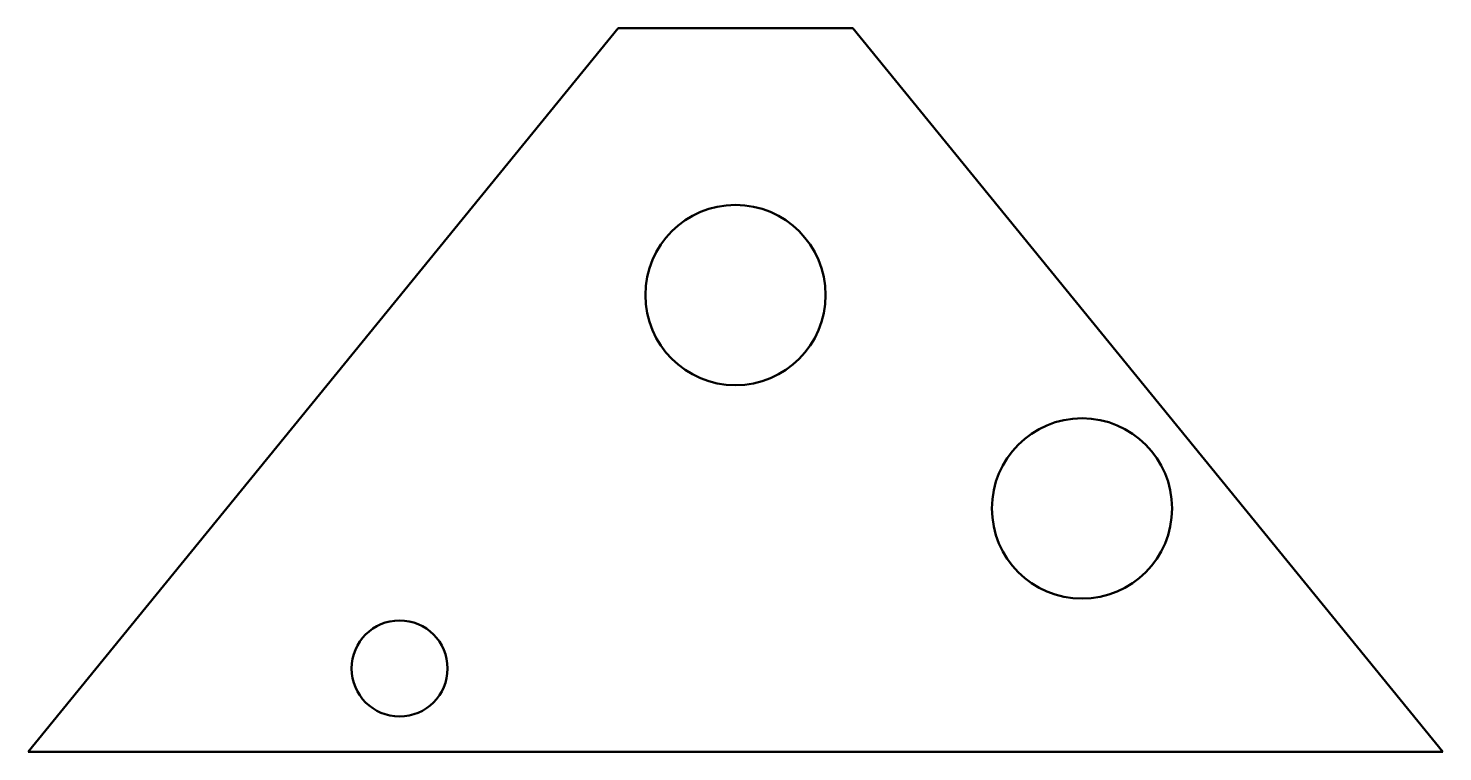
# Model space of a CAD drawing. Header units: millimetres. Extents: x 0 to 1326, y 0 to 678.
import ezdxf

# ---------------------------------------------------------------- set-up
doc = ezdxf.new("R2010")
doc.units = ezdxf.units.MM
doc.layers.add('IV_INTERIOR_PROFILES', color=7, linetype='Continuous', lineweight=50)
doc.layers.add('IV_OUTER_PROFILE', color=7, linetype='Continuous', lineweight=50)

msp = doc.modelspace()

# ---------------------------------------------------------------- linework, layer by layer
at = {"layer": 'IV_INTERIOR_PROFILES'}
for centre, radius in [((663.2, 428), 84.5), ((988.2, 228), 84.5), ((348.2, 78), 45)]:
    msp.add_circle(centre, radius, dxfattribs=at)
at = {"layer": 'IV_OUTER_PROFILE'}
for p, q in [((553.2, 678), (0, 0)), ((773.2, 678), (553.2, 678)), ((773.2, 678), (1326.5, 0)), ((1326.5, 0), (0, 0))]:
    msp.add_line(p, q, dxfattribs=at)

doc.saveas('drawing.dxf')
